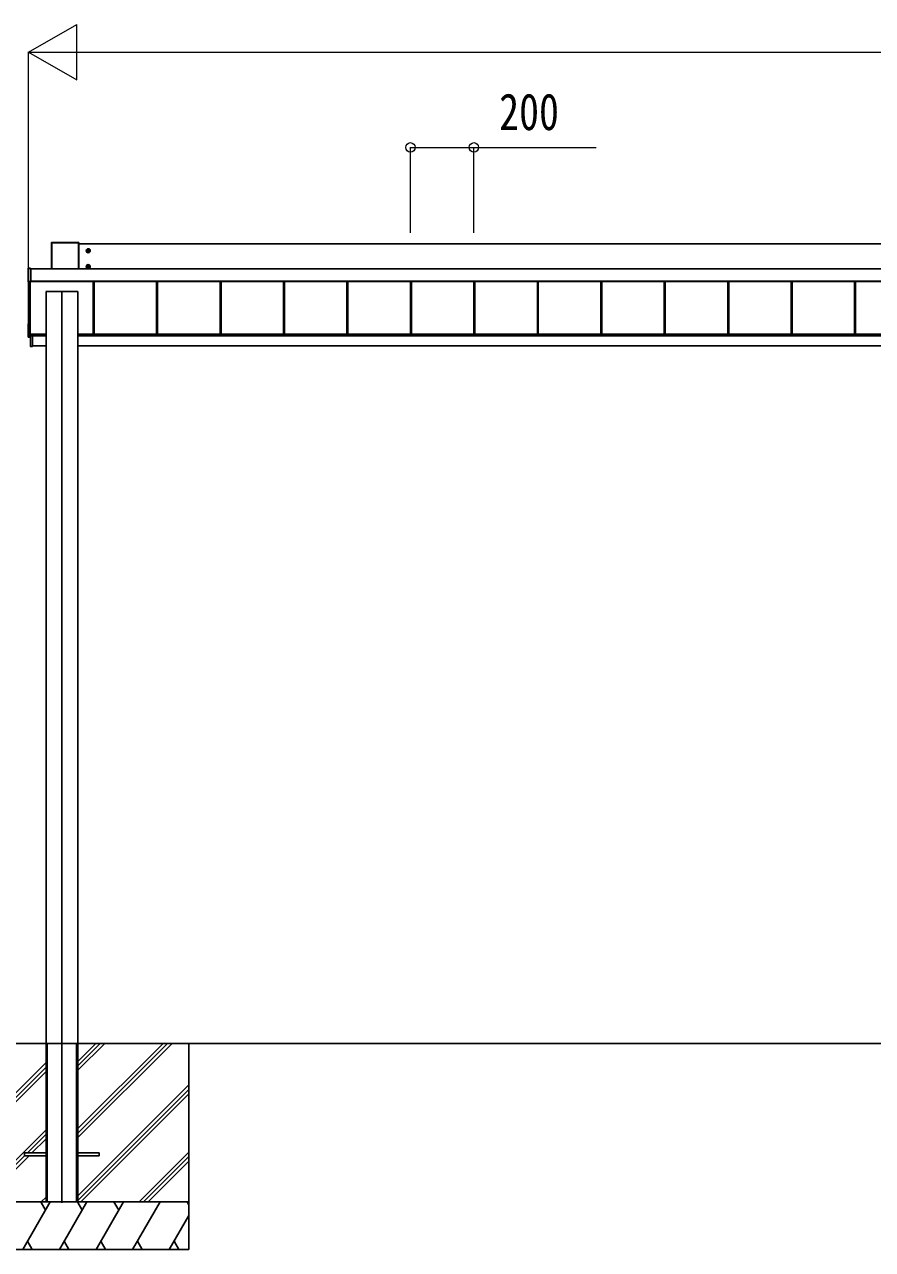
# Model space of a CAD drawing. Units: millimetres, scale not verified. Extents: x -14718 to 14718, y -10396 to 10396.
# Drawn here: x -11826 to -9154, y -8107 to -4244 of the extents above; entities that cross this region are included whole.
import ezdxf
from ezdxf.enums import TextEntityAlignment as Align

# ---------------------------------------------------------------- set-up
doc = ezdxf.new("R2010")
doc.units = ezdxf.units.MM
doc.header["$LTSCALE"] = 50
doc.layers.add('0-3_YKK_12', color=2, linetype='Continuous')
doc.layers.add('0-4_YKK_A1', color=4, linetype='Continuous')
doc.layers.add('0-5_YKK_D', color=6, linetype='Continuous', lineweight=18)
doc.styles.add('ＭＳ ゴシック', font='')
doc.styles.get('ＭＳ ゴシック').set_extended_font_data('MS Gothic')

msp = doc.modelspace()

# ---------------------------------------------------------------- linework, layer by layer
at = {"layer": '0-3_YKK_12'}
msp.add_line((-11708.43, -7959.8), (-11708.43, -5084.1), dxfattribs=at)
at = {"layer": '0-4_YKK_A1'}
for p, q in [((-11741.43, -4932.44), (-11741.43, -5014.6)), ((-11741.09, -4932.59), (-11741.43, -4932.44)), ((-11741.09, -5014.6), (-11741.09, -4932.59)), ((-11655.93, -4931.95), (-11740.93, -4931.95)), ((-11740.93, -4931.95), (-11740.59, -4932.09)), ((-11740.59, -4932.09), (-11740.59, -4932.57)), ((-11740.59, -4932.57), (-11740.59, -5014.6)), ((-11656.27, -4932.57), (-11740.59, -4932.57)), ((-11656.27, -4932.09), (-11655.93, -4931.95)), ((-11656.27, -5014.6), (-11656.27, -4932.57)), ((-11655.43, -4932.44), (-11655.77, -4932.59)), ((-11655.77, -4932.59), (-11655.77, -5014.6)), ((-11655.43, -5014.6), (-11655.43, -4932.44)), ((-6561.43, -4936.17), (-11655.43, -4936.17)), ((-11632.68, -4957.91), (-11618.18, -4957.91)), ((-11627.71, -4957.15), (-11628.43, -4957.15)), ((-11625.43, -4965.16), (-11625.43, -4950.66)), ((-11623.15, -4958.67), (-11622.43, -4958.67)), ((-11814.93, -5055.81), (-11814.93, -5013.83)), ((-11814.47, -5014.03), (-11814.93, -5013.83)), ((-11814.47, -5055.08), (-11814.47, -5014.03)), ((-11814.43, -5013.33), (-11808.73, -5013.33)), ((-11814.43, -5013.33), (-11813.97, -5013.53)), ((-11813.97, -5014.01), (-11813.97, -5055.07)), ((-11806.93, -5014.01), (-11813.97, -5014.01)), ((-11808.73, -5013.36), (-11808.73, -5013.33)), ((-11806.93, -5013.38), (-11808.13, -5013.38)), ((-11808.13, -5013.38), (-11808.13, -5013.38)), ((-11806.93, -5013.38), (-11808.13, -5013.38)), ((-11806.93, -5013.53), (-11806.93, -5013.38)), ((-11806.93, -5013.38), (-11806.93, -5013.38)), ((-11806.93, -5013.53), (-11806.93, -5014.01)), ((-11806.93, -5014.01), (-11806.93, -5055.07)), ((-6515.93, -5014.6), (-11806.93, -5014.6)), ((-6515.93, -5015.08), (-11806.93, -5015.08)), ((-11632.68, -5007.88), (-11618.18, -5007.88)), ((-11627.71, -5007.12), (-11628.43, -5007.12)), ((-11625.43, -5015.13), (-11625.43, -5000.63)), ((-11623.15, -5008.64), (-11622.43, -5008.64)), ((-11814.93, -5055.81), (-11814.47, -5055.08)), ((-11813.97, -5055.58), (-11814.43, -5056.3)), ((-11808.73, -5056.3), (-11814.43, -5056.3)), ((-11813.43, -5056.3), (-11813.43, -5228.72)), ((-11808.73, -5056.3), (-11808.73, -5056.19)), ((-11808.43, -5056.14), (-11808.43, -5228.78)), ((-11808.13, -5056.13), (-11806.93, -5056.13)), ((-11808.13, -5056.13), (-11808.13, -5056.13)), ((-11808.13, -5056.13), (-11806.93, -5056.13)), ((-6515.93, -5054.06), (-11806.93, -5054.06)), ((-6515.93, -5054.58), (-11806.93, -5054.58)), ((-11806.93, -5054.72), (-6515.93, -5054.72)), ((-6515.93, -5054.72), (-11806.93, -5054.72)), ((-11806.93, -5055.07), (-11806.93, -5055.58)), ((-11806.93, -5055.58), (-11806.93, -5056.13)), ((-11806.93, -5056.13), (-11806.93, -5056.13)), ((-11609.93, -5054.72), (-11609.93, -5220.94)), ((-11609.53, -5054.72), (-11609.53, -5220)), ((-11606.93, -5054.72), (-11606.93, -5220.94)), ((-11409.93, -5054.72), (-11409.93, -5220.94)), ((-11407.33, -5054.72), (-11407.33, -5220.94)), ((-11406.93, -5054.72), (-11406.93, -5220.94)), ((-11209.93, -5054.72), (-11209.93, -5220.94)), ((-11207.33, -5054.72), (-11207.33, -5220.94)), ((-11206.93, -5054.72), (-11206.93, -5220.94)), ((-11009.93, -5054.72), (-11009.93, -5220.94)), ((-11007.33, -5054.72), (-11007.33, -5220.94)), ((-11006.93, -5054.72), (-11006.93, -5220.94)), ((-10809.93, -5054.72), (-10809.93, -5220.94)), ((-10807.33, -5054.72), (-10807.33, -5220.94)), ((-10806.93, -5054.72), (-10806.93, -5220.94)), ((-10609.93, -5054.72), (-10609.93, -5220.94)), ((-10607.33, -5054.72), (-10607.33, -5220.94)), ((-10606.93, -5054.72), (-10606.93, -5220.94)), ((-10409.93, -5054.72), (-10409.93, -5220.94)), ((-10407.33, -5054.72), (-10407.33, -5220.94)), ((-10406.93, -5054.72), (-10406.93, -5220.94)), ((-10209.93, -5054.72), (-10209.93, -5220.94)), ((-10209.93, -5054.72), (-10209.93, -5220.94)), ((-10209.93, -5054.72), (-10209.93, -5220.94)), ((-10209.93, -5054.72), (-10209.93, -5220.94)), ((-10207.33, -5054.72), (-10207.33, -5220.94)), ((-10207.33, -5054.72), (-10207.33, -5220.94)), ((-10207.33, -5054.72), (-10207.33, -5220.94)), ((-10207.33, -5054.72), (-10207.33, -5220.94)), ((-10206.93, -5054.72), (-10206.93, -5220.94)), ((-10206.93, -5054.72), (-10206.93, -5220.94)), ((-10206.93, -5054.72), (-10206.93, -5220.94)), ((-10206.93, -5054.72), (-10206.93, -5220.94)), ((-10009.93, -5054.72), (-10009.93, -5220.94)), ((-10009.93, -5054.72), (-10009.93, -5220.94)), ((-10009.93, -5054.72), (-10009.93, -5220.94)), ((-10009.93, -5054.72), (-10009.93, -5220.94)), ((-10007.33, -5054.72), (-10007.33, -5220.94)), ((-10007.33, -5054.72), (-10007.33, -5220.94)), ((-10007.33, -5054.72), (-10007.33, -5220.94)), ((-10007.33, -5054.72), (-10007.33, -5220.94)), ((-10006.93, -5054.72), (-10006.93, -5220.94)), ((-10006.93, -5054.72), (-10006.93, -5220.94)), ((-10006.93, -5054.72), (-10006.93, -5220.94)), ((-10006.93, -5054.72), (-10006.93, -5220.94)), ((-9809.93, -5054.72), (-9809.93, -5220.94)), ((-9809.93, -5054.72), (-9809.93, -5220.94)), ((-9809.93, -5054.72), (-9809.93, -5220.94)), ((-9809.93, -5054.72), (-9809.93, -5220.94)), ((-9807.33, -5054.72), (-9807.33, -5220.94)), ((-9807.33, -5054.72), (-9807.33, -5220.94)), ((-9807.33, -5054.72), (-9807.33, -5220.94)), ((-9807.33, -5054.72), (-9807.33, -5220.94)), ((-9806.93, -5054.72), (-9806.93, -5220.94)), ((-9806.93, -5054.72), (-9806.93, -5220.94)), ((-9806.93, -5054.72), (-9806.93, -5220.94)), ((-9806.93, -5054.72), (-9806.93, -5220.94)), ((-9609.93, -5054.72), (-9609.93, -5220.94)), ((-9607.33, -5054.72), (-9607.33, -5220.94)), ((-9606.93, -5054.72), (-9606.93, -5220.94)), ((-9409.93, -5054.72), (-9409.93, -5220.94)), ((-9407.33, -5054.72), (-9407.33, -5220.94)), ((-9406.93, -5054.72), (-9406.93, -5220.94)), ((-9209.93, -5054.72), (-9209.93, -5220.94)), ((-9207.33, -5054.72), (-9207.33, -5220.94)), ((-9206.93, -5054.72), (-9206.93, -5220.94)), ((-11758.43, -5086.31), (-11758.43, -5086.6)), ((-11758.43, -5086.6), (-11758.43, -7453.3)), ((-11758.43, -5086.6), (-11758.13, -5086.6)), ((-11758.13, -5086.3), (-11756.23, -5086.3)), ((-11758.13, -5086.3), (-11758.13, -5086.6)), ((-11758.13, -5086.6), (-11658.73, -5086.6)), ((-11756.23, -5086.3), (-11756.23, -5086.6)), ((-11755.93, -5086.31), (-11755.93, -5086.6)), ((-11754.93, -5086.51), (-11755.93, -5086.51)), ((-11754.93, -5086.51), (-11754.93, -5086.6)), ((-11754.43, -5086.52), (-11754.43, -5086.6)), ((-11662.43, -5086.52), (-11662.43, -5086.6)), ((-11660.93, -5086.51), (-11661.93, -5086.51)), ((-11661.93, -5086.51), (-11661.93, -5086.6)), ((-11660.93, -5086.31), (-11660.93, -5086.6)), ((-11660.63, -5086.3), (-11658.73, -5086.3)), ((-11660.63, -5086.3), (-11660.63, -5086.6)), ((-11658.73, -5086.3), (-11658.73, -5086.6)), ((-11658.43, -5086.31), (-11658.43, -5086.6)), ((-11814.43, -5188.71), (-11814.43, -5229.76)), ((-11813.96, -5188.21), (-11813.43, -5188.18)), ((-11814.43, -5230.01), (-11814.43, -5229.76)), ((-11813.96, -5230.26), (-11808.25, -5230.61)), ((-11813.96, -5230.26), (-11813.96, -5230.51)), ((-11813.96, -5230.51), (-11807.93, -5230.89)), ((-11813.96, -5230.51), (-11813.96, -5230.51)), ((-11813.96, -5230.51), (-11807.93, -5230.89)), ((-11812.93, -5229.27), (-11808.93, -5229.27)), ((-11808.25, -5230.65), (-11808.25, -5230.61)), ((-11804.93, -5220.55), (-11808.13, -5220.55)), ((-11807.93, -5222.51), (-11807.93, -5220.55)), ((-11807.93, -5226.09), (-11807.93, -5222.51)), ((-11807.65, -5222.51), (-11807.93, -5222.51)), ((-11807.93, -5259.17), (-11807.93, -5226.09)), ((-11807.65, -5226.09), (-11807.93, -5226.09)), ((-11807.65, -5220.55), (-11807.65, -5222.51)), ((-11807.65, -5226.09), (-11807.65, -5259.17)), ((-11807.63, -5225.79), (-11807.63, -5222.81)), ((-11807.63, -5225.79), (-11807.63, -5225.79)), ((-11801.43, -5226.08), (-11807.63, -5226.09)), ((-11807.62, -5225.79), (-11807.62, -5225.79)), ((-11807.15, -5223.01), (-11807.43, -5223.01)), ((-11807.15, -5225.59), (-11807.43, -5225.59)), ((-11807.15, -5223.01), (-11807.15, -5225.59)), ((-11807.15, -5225.59), (-11801.43, -5225.58)), ((-11806.43, -5221.29), (-11806.43, -5220.55)), ((-11806.43, -5221.29), (-11801.43, -5221.28)), ((-11758.43, -5220.94), (-11805.43, -5220.94)), ((-11805.43, -5220.94), (-11805.43, -5221.23)), ((-11805.43, -5221.23), (-11805.43, -5221.29)), ((-11804.93, -5220.94), (-11804.93, -5220.55)), ((-11801.43, -5225.58), (-11801.43, -5221.28)), ((-11758.43, -5222.95), (-11801.43, -5222.95)), ((-11801.43, -5225.58), (-11801.43, -5225.78)), ((-11758.43, -5225.82), (-11801.43, -5225.82)), ((-11801.43, -5226.08), (-11801.43, -5259.55)), ((-6558.43, -5220.94), (-11658.43, -5220.94)), ((-6558.43, -5222.95), (-11658.43, -5222.95)), ((-6558.43, -5225.82), (-11658.43, -5225.82)), ((-11807.93, -5259.17), (-11807.65, -5259.17)), ((-11807.65, -5259.17), (-11801.43, -5259.55)), ((-11801.43, -5259.85), (-11807.65, -5259.47)), ((-11759.28, -5257.3), (-11801.43, -5257.3)), ((-11801.43, -5259.55), (-11801.43, -5259.85)), ((-11759.43, -5259.48), (-11759.3, -5257.3)), ((-11759.28, -5257.3), (-11758.8, -5257.3)), ((-11758.93, -5259.8), (-11759.13, -5259.8)), ((-11758.8, -5257.3), (-11758.93, -5259.48)), ((-11758.43, -5259.8), (-11758.93, -5259.8)), ((-11758.43, -5257.3), (-11758.8, -5257.3)), ((-11658.06, -5257.3), (-11658.43, -5257.3)), ((-11658.43, -5259.48), (-11657.93, -5259.48)), ((-11657.93, -5259.8), (-11658.43, -5259.8)), ((-11658.06, -5257.3), (-11657.58, -5257.3)), ((-11657.93, -5259.48), (-11658.06, -5257.3)), ((-11657.93, -5259.8), (-11657.93, -5259.48)), ((-11657.73, -5259.8), (-11657.93, -5259.8)), ((-6559.28, -5257.3), (-11657.58, -5257.3)), ((-11657.56, -5257.3), (-11657.43, -5259.48)), ((-11758.43, -7453.3), (-11758.43, -7957.3)), ((-11658.43, -7453.3), (-11658.43, -7957.3)), ((-11758.43, -7457.3), (-12208.43, -7457.3)), ((-11758.43, -7457.3), (-11758.13, -7457.3)), ((-11758.43, -7457.3), (-11758.43, -7957.3)), ((-11758.13, -7457.3), (-11658.73, -7457.3)), ((-11755.93, -7457.3), (-11755.93, -7957.3)), ((-11754.43, -7457.3), (-11754.43, -7957.3)), ((-11662.43, -7457.3), (-11662.43, -7957.3)), ((-11660.93, -7457.3), (-11660.93, -7957.3)), ((-11658.43, -7457.3), (-11658.43, -7957.3)), ((-11658.43, -7457.3), (-808.43, -7457.3)), ((-11658.43, -7542.3), (-11573.43, -7457.3)), ((-11658.43, -7528.15), (-11587.57, -7457.3)), ((-11658.43, -7514.01), (-11601.72, -7457.3)), ((-11658.43, -7754.43), (-11361.34, -7457.34)), ((-11658.43, -7740.28), (-11375.48, -7457.34)), ((-11658.43, -7726.14), (-11389.62, -7457.34)), ((-11308.43, -7457.3), (-11308.43, -8107.3)), ((-12108.43, -7867.77), (-11758.43, -7517.78)), ((-12108.43, -7881.92), (-11758.43, -7531.92)), ((-12108.43, -7896.06), (-11758.43, -7546.06)), ((-11658.43, -7938.27), (-11308.43, -7588.28)), ((-11658.43, -7952.41), (-11308.43, -7602.42)), ((-11649.17, -7957.3), (-11308.43, -7616.56)), ((-11985.82, -7957.3), (-11758.43, -7729.91)), ((-11817.18, -7802.8), (-11758.43, -7744.05)), ((-11803.04, -7802.8), (-11758.43, -7758.19)), ((-11825.93, -7802.8), (-11825.93, -7811.8)), ((-11758.43, -7802.8), (-11825.93, -7802.8)), ((-11658.43, -7802.8), (-11590.93, -7802.8)), ((-11590.93, -7802.8), (-11590.93, -7811.8)), ((-11465.32, -7957.3), (-11308.43, -7800.41)), ((-11971.68, -7957.3), (-11825.93, -7811.55)), ((-11957.54, -7957.3), (-11812.04, -7811.8)), ((-11758.43, -7811.8), (-11825.93, -7811.8)), ((-11658.43, -7811.8), (-11590.93, -7811.8)), ((-11451.18, -7957.3), (-11308.43, -7814.55)), ((-11437.04, -7957.3), (-11308.43, -7828.69)), ((-11308.43, -7957.3), (-12108.43, -7957.3)), ((-11308.43, -7957.3), (-12108.43, -7957.3)), ((-11831.91, -8107.3), (-11745.31, -7957.3)), ((-11760.31, -7983.28), (-11775.31, -7957.3)), ((-11773.69, -7957.3), (-11758.43, -7942.04)), ((-11758.43, -7957.3), (-11658.43, -7957.3)), ((-11716.44, -8107.3), (-11629.84, -7957.3)), ((-11644.84, -7983.28), (-11659.84, -7957.3)), ((-11600.97, -8107.3), (-11514.37, -7957.3)), ((-11529.37, -7983.28), (-11544.37, -7957.3)), ((-11485.5, -8107.3), (-11398.9, -7957.3)), ((-11308.43, -7965.96), (-11313.43, -7957.3)), ((-11370.03, -8107.3), (-11308.43, -8000.6)), ((-12108.43, -8107.3), (-11308.43, -8107.3)), ((-11816.92, -8081.32), (-11801.92, -8107.3)), ((-11701.44, -8081.32), (-11686.44, -8107.3)), ((-11585.98, -8081.32), (-11570.98, -8107.3)), ((-11470.5, -8081.32), (-11455.51, -8107.3)), ((-11355.03, -8081.32), (-11340.04, -8107.3))]:
    msp.add_line(p, q, dxfattribs=at)
for points in [[(-11740.59, -4932.09), (-11656.27, -4932.09), (-11656.27, -4932.57)], [(-11628.43, -4957.15), (-11628.43, -4958.67), (-11627.71, -4958.67)], [(-11624.67, -4955.63), (-11624.67, -4954.91), (-11626.19, -4954.91), (-11626.19, -4955.63)], [(-11626.19, -4960.19), (-11626.19, -4960.91), (-11624.67, -4960.91), (-11624.67, -4960.19)], [(-11622.43, -4958.67), (-11622.43, -4957.15), (-11623.15, -4957.15)], [(-11813.97, -5014.01), (-11813.97, -5013.53), (-11806.93, -5013.53)], [(-11808.63, -5013.38), (-11808.67, -5013.37), (-11808.73, -5013.36)], [(-11628.43, -5007.12), (-11628.43, -5008.64), (-11627.71, -5008.64)], [(-11624.67, -5005.6), (-11624.67, -5004.88), (-11626.19, -5004.88), (-11626.19, -5005.6)], [(-11626.19, -5010.16), (-11626.19, -5010.88), (-11624.67, -5010.88), (-11624.67, -5010.16)], [(-11622.43, -5008.64), (-11622.43, -5007.12), (-11623.15, -5007.12)], [(-11806.93, -5055.58), (-11813.97, -5055.58), (-11813.97, -5055.07), (-11806.93, -5055.07)], [(-11658.73, -5086.6), (-11658.43, -5086.6), (-11658.43, -7453.3)], [(-11813.43, -5228.72), (-11813.43, -5229.29), (-11807.93, -5229.63)], [(-11807.62, -5225.79), (-11807.63, -5225.79), (-11807.63, -5225.79)], [(-11807.61, -5225.79), (-11801.43, -5225.78), (-11801.43, -5226.08)], [(-11807.43, -5225.61), (-11807.43, -5225.59), (-11807.43, -5223.01)], [(-11758.93, -5259.8), (-11758.93, -5259.48), (-11758.43, -5259.48)], [(-11758.13, -7457.3), (-11658.73, -7457.3), (-11658.43, -7457.3)]]:
    msp.add_lwpolyline(points, dxfattribs=at)
for points in [[(-11625.43, -4952.13), (-11630.43, -4955.02), (-11630.43, -4960.79), (-11625.43, -4963.68), (-11620.43, -4960.79), (-11620.43, -4955.02)], [(-11625.43, -5002.1), (-11630.43, -5004.99), (-11630.43, -5010.76), (-11625.43, -5013.65), (-11620.43, -5010.76), (-11620.43, -5004.99)]]:
    msp.add_lwpolyline(points, close=True, dxfattribs=at)
for centre, radius in [((-11625.43, -4957.91), 6.25), ((-11625.43, -4957.91), 5), ((-11625.43, -5007.88), 6.25), ((-11625.43, -5007.88), 5)]:
    msp.add_circle(centre, radius, dxfattribs=at)
for centre, radius, start, end in [((-11740.59, -4932.59), 0.5, 90.15046, 179.81463), ((-11740.71, -4936.69), 4.12, 88.40447, 95.35624), ((-11656.27, -4932.59), 0.5, 0.18537, 89.84954), ((-11656.15, -4936.69), 4.12, 84.64376, 91.59553), ((-11625.43, -4957.91), 5.58, 153.74848, 206.25152), ((-11625.43, -4957.91), 5.58, 93.74848, 146.25152), ((-11625.43, -4957.91), 5.58, 213.74848, 266.25152), ((-11627.71, -4955.63), 1.52, 270, 0), ((-11627.71, -4960.19), 1.52, 0, 90), ((-11625.43, -4957.91), 5.58, 33.74848, 86.25152), ((-11625.43, -4957.91), 5.58, 273.74848, 326.25152), ((-11623.15, -4955.63), 1.52, 180, 270), ((-11623.15, -4960.19), 1.52, 90, 180), ((-11625.43, -4957.91), 5.58, 333.74848, 26.25152), ((-11813.97, -5014.03), 0.5, 90.15046, 179.81463), ((-11814.09, -5018.13), 4.12, 88.40447, 95.35624), ((-11808.55, -5011.63), 1.74, 265.66516, 269.50049), ((-11625.43, -5007.88), 5.58, 153.74848, 206.25152), ((-11625.43, -5007.88), 5.58, 93.74848, 146.25152), ((-11625.43, -5007.88), 5.58, 213.74848, 266.25152), ((-11627.71, -5005.6), 1.52, 270, 0), ((-11627.71, -5010.16), 1.52, 0, 90), ((-11625.43, -5007.88), 5.58, 33.74848, 86.25152), ((-11625.43, -5007.88), 5.58, 273.74848, 326.25152), ((-11623.15, -5005.6), 1.52, 180, 270), ((-11623.15, -5010.16), 1.52, 90, 180), ((-11625.43, -5007.88), 5.58, 333.74848, 26.25152), ((-11814.09, -5059.18), 4.12, 88.40447, 95.35624), ((-11813.97, -5055.08), 0.502, 180.349, 269.68592), ((-11808.73, -5055.89), 0.301, 269.99262, 297.9043), ((-11808.22, -5058.84), 2.71, 88.10375, 98.40666), ((-11813.93, -5188.71), 0.5, 93.48119, 179.98396), ((-11813.93, -5229.76), 0.5, 180.01604, 266.51881), ((-11813.93, -5230.01), 0.5, 180, 266.3803), ((-11813.93, -5230.01), 0.5, 180.01604, 266.51881), ((-11812.93, -5228.77), 0.5, 180.01746, 270.01745), ((-11808.93, -5228.77), 0.5, 269.98255, 359.98254), ((-11808.13, -5220.25), 0.3, 180.01748, 270.01745), ((-11808.23, -5230.31), 0.3, 266.48405, 359.9811), ((-11808.23, -5230.35), 0.3, 266.48405, 359.9811), ((-11807.63, -5222.51), 0.3, 180.01746, 270.01745), ((-11807.63, -5226.09), 0.3, 90.12237, 180), ((-11806.3, -5222.57), 1.35, 177.08798, 189.90325), ((-11806.43, -5226.01), 1.22, 169.53624, 183.72385), ((-11806.38, -5226.01), 1.25, 169.72631, 183.54265), ((-11806.42, -5225.97), 1.21, 171.62247, 185.82998), ((-11807.61, -5226.09), 0.3, 90.22184, 92.22662), ((-11807.61, -5225.93), 0.141, 90.0241, 94.22537), ((-11807.22, -5227.58), 1.98, 88.04873, 96.20074), ((-11807.63, -5259.17), 0.3, 180, 266.5), ((-11806.42, -5259.32), 1.24, 173.06854, 186.93146), ((-11759.13, -5259.5), 0.3, 176.5, 270), ((-11657.73, -5259.5), 0.3, 270, 3.5)]:
    msp.add_arc(centre, radius, start, end, dxfattribs=at)
for centre, major_axis, ratio, start_param, end_param in [((-11740.93, -4932.45), (0.382, -0.325), 0.996231, 2.2770247, 3.8440941), ((-11655.93, -4932.45), (0.382, 0.325), 0.996231, 5.5806839, 7.1477533), ((-11814.43, -5013.83), (0.382, -0.325), 0.996231, 2.2770247, 3.8440941), ((-11808.13, -5013.36), (0.6, 0), 0.026226, 3.1415927, 3.8726279), ((-11808.13, -5013.36), (0.6, 0), 0.026226, 3.8726279, 4.712389), ((-11814.43, -5055.8), (0.382, 0.325), 0.996231, 2.4390913, 4.0061606), ((-11808.13, -5056.19), (0.6, 0), 0.096025, 1.5707963, 3.1415927), ((-11808.73, -5056), (0, 0.3), 0.998743, 3.1415927, 4.2299164), ((-11758.13, -5086.31), (0.3, 0), 0.034921, 1.5707963, 3.1415927), ((-11756.23, -5086.31), (0.3, 0), 0.034921, 6.2831853, 7.8539816), ((-11754.93, -5086.52), (0.5, 0), 0.034921, 6.2831853, 7.8539816), ((-11661.93, -5086.52), (0.5, 0), 0.034921, 1.5707963, 3.1415927), ((-11660.63, -5086.31), (0.3, 0), 0.034921, 1.5707963, 3.1415927), ((-11658.73, -5086.31), (0.3, 0), 0.034921, 6.2831853, 7.8539816), ((-11807.65, -5230.69), (0.6, -0.037), 0.034769, 3.1437205, 4.2258199), ((-11807.65, -5223.01), (0.301, 0.4), 0.997782, 5.3593221, 6.9301184), ((-11807.65, -5225.59), (0.301, 0.4), 0.997782, 3.7885257, 3.8252324), ((-11807.63, -5223.01), (0.108, 0.169), 0.994155, 5.2849907, 6.855787), ((-11807.63, -5225.59), (-0.145, 0.15), 0.921201, 2.3686772, 3.9027669), ((-11807.63, -5225.59), (0.482, -0.007), 0.414889, 4.7553012, 6.2893908), ((-11807.13, -5225.59), (0.001, 0.2), 0.09157, 1.5714198, 1.6062613), ((-11758.93, -5259.5), (0.5, -0.018), 0.036539, 1.5736281, 3.1406975), ((-11657.93, -5259.5), (0.5, 0.018), 0.036539, 0.0008951, 1.5679645)]:
    msp.add_ellipse(centre, major_axis=major_axis, ratio=ratio, start_param=start_param, end_param=end_param, dxfattribs=at)
at = {"layer": '0-5_YKK_D'}
for p, q in [((-11813.43, -4331.95), (-11661.88, -4244.45)), ((-11661.88, -4419.45), (-11661.88, -4244.45)), ((-11813.43, -5055.3), (-11813.43, -4330.95)), ((-11813.43, -4331.95), (-11661.88, -4419.45)), ((-11813.43, -4331.95), (-11510.32, -4331.95)), ((-11638.43, -4331.95), (-1378.43, -4331.95)), ((-10609.93, -4901.01), (-10609.93, -4630.95)), ((-10409.93, -4901.01), (-10409.93, -4630.95))]:
    msp.add_line(p, q, dxfattribs=at)
msp.add_lwpolyline([(-10609.93, -4631.95), (-10409.93, -4631.95), (-10024.83, -4631.95)], dxfattribs=at)
for centre in [(-10609.93, -4631.95), (-10409.93, -4631.95)]:
    msp.add_circle(centre, 14.88, dxfattribs=at)

# ---------------------------------------------------------------- texts
at = {"layer": '0-5_YKK_D', "style": 'ＭＳ ゴシック', "width": 0.8}
msp.add_text('200', height=115.5, dxfattribs=at).set_placement((-10330.43, -4611.95), align=Align.BOTTOM_LEFT)

doc.saveas('drawing.dxf')
